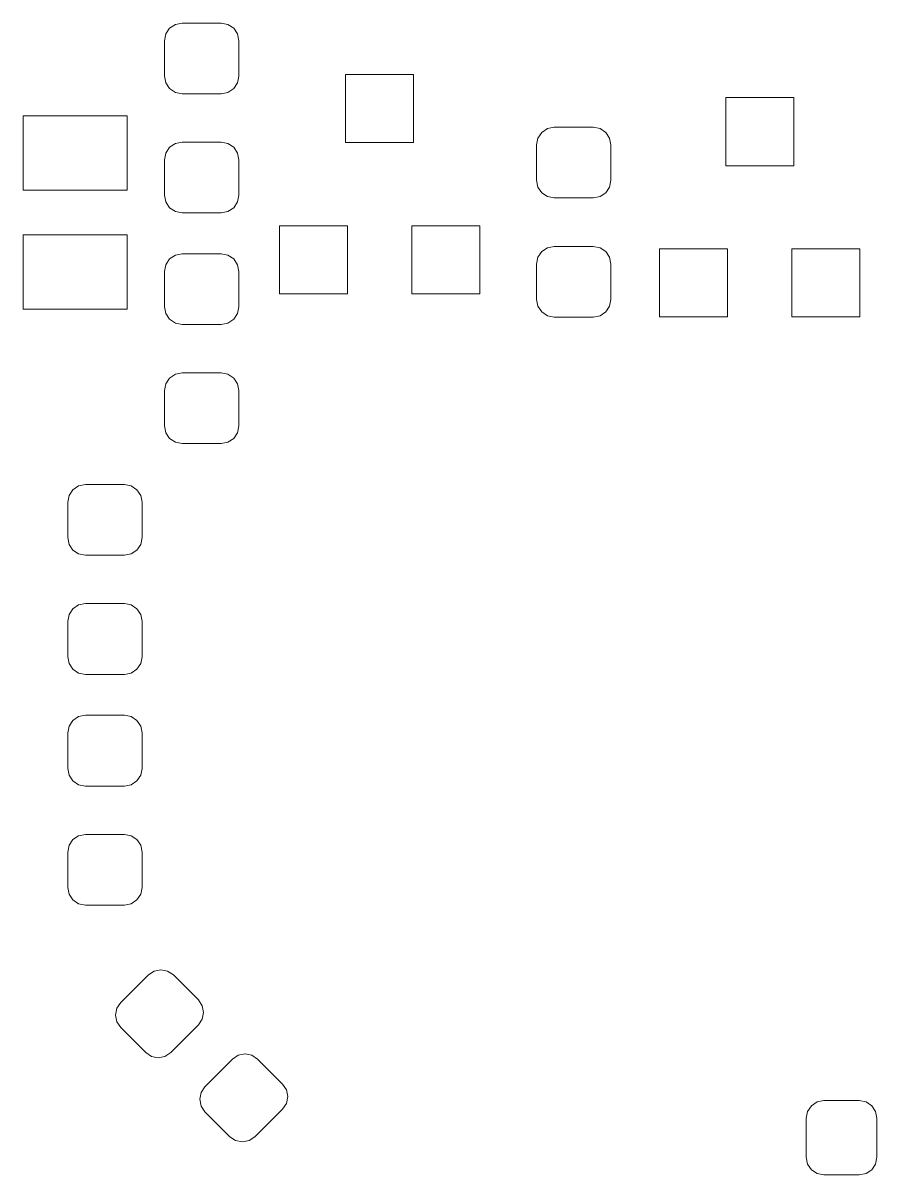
# Model space of a CAD drawing. Header units: millimetres. Extents: x -50 to 46, y -112 to 132.
# Drawn here: x -40.88 to -29.4, y -101.39 to -85.91 of the extents above; entities that cross this region are included whole.
import ezdxf

# ---------------------------------------------------------------- set-up
doc = ezdxf.new("R2010")
doc.units = ezdxf.units.MM
doc.header["$MEASUREMENT"] = 0
doc.layers.add('Layer 1', color=7, linetype='Continuous')

msp = doc.modelspace()

# ---------------------------------------------------------------- linework, layer by layer
at = {"layer": 'Layer 1', "lineweight": 9}
for points, knots in [([(-38.2149, -85.9113), (-38.2149, -85.9113), (-38.124, -85.9294), (-38.124, -85.9294), (-38.124, -85.9294), (-38.124, -85.9294), (-38.047, -85.9809), (-38.047, -85.9809), (-38.047, -85.9809), (-38.047, -85.9809), (-37.9955, -86.0579), (-37.9955, -86.0579), (-37.9955, -86.0579), (-37.9955, -86.0579), (-37.9774, -86.1488), (-37.9774, -86.1488), (-37.9774, -86.1488), (-37.9774, -86.1488), (-37.9774, -86.6238), (-37.9774, -86.6238), (-37.9774, -86.6238), (-37.9774, -86.6238), (-37.9955, -86.7147), (-37.9955, -86.7147), (-37.9955, -86.7147), (-37.9955, -86.7147), (-38.047, -86.7917), (-38.047, -86.7917), (-38.047, -86.7917), (-38.047, -86.7917), (-38.124, -86.8432), (-38.124, -86.8432), (-38.124, -86.8432), (-38.124, -86.8432), (-38.2149, -86.8613), (-38.2149, -86.8613), (-38.2149, -86.8613), (-38.2149, -86.8613), (-38.7399, -86.8613), (-38.7399, -86.8613), (-38.7399, -86.8613), (-38.7399, -86.8613), (-38.8308, -86.8432), (-38.8308, -86.8432), (-38.8308, -86.8432), (-38.8308, -86.8432), (-38.9078, -86.7917), (-38.9078, -86.7917), (-38.9078, -86.7917), (-38.9078, -86.7917), (-38.9593, -86.7147), (-38.9593, -86.7147), (-38.9593, -86.7147), (-38.9593, -86.7147), (-38.9774, -86.6238), (-38.9774, -86.6238), (-38.9774, -86.6238), (-38.9774, -86.6238), (-38.9774, -86.1488), (-38.9774, -86.1488), (-38.9774, -86.1488), (-38.9774, -86.1488), (-38.9593, -86.0579), (-38.9593, -86.0579), (-38.9593, -86.0579), (-38.9593, -86.0579), (-38.9078, -85.9809), (-38.9078, -85.9809), (-38.9078, -85.9809), (-38.9078, -85.9809), (-38.8308, -85.9294), (-38.8308, -85.9294), (-38.8308, -85.9294), (-38.8308, -85.9294), (-38.7399, -85.9113), (-38.7399, -85.9113), (-38.7399, -85.9113), (-38.7399, -85.9113), (-38.2149, -85.9113), (-38.2149, -85.9113)], [0, 0, 0, 0, 0.047619, 0.047619, 0.047619, 0.047619, 0.0952381, 0.0952381, 0.0952381, 0.0952381, 0.1428571, 0.1428571, 0.1428571, 0.1428571, 0.1904762, 0.1904762, 0.1904762, 0.1904762, 0.2380952, 0.2380952, 0.2380952, 0.2380952, 0.2857143, 0.2857143, 0.2857143, 0.2857143, 0.3333333, 0.3333333, 0.3333333, 0.3333333, 0.3809524, 0.3809524, 0.3809524, 0.3809524, 0.4285714, 0.4285714, 0.4285714, 0.4285714, 0.4761905, 0.4761905, 0.4761905, 0.4761905, 0.5238095, 0.5238095, 0.5238095, 0.5238095, 0.5714286, 0.5714286, 0.5714286, 0.5714286, 0.6190476, 0.6190476, 0.6190476, 0.6190476, 0.6666667, 0.6666667, 0.6666667, 0.6666667, 0.7142857, 0.7142857, 0.7142857, 0.7142857, 0.7619048, 0.7619048, 0.7619048, 0.7619048, 0.8095238, 0.8095238, 0.8095238, 0.8095238, 0.8571429, 0.8571429, 0.8571429, 0.8571429, 0.9047619, 0.9047619, 0.9047619, 0.9047619, 1, 1, 1, 1]), ([(-35.6288, -86.6027), (-35.6288, -86.6027), (-35.6288, -87.5171), (-35.6288, -87.5171), (-35.6288, -87.5171), (-35.6288, -87.5171), (-36.5432, -87.5171), (-36.5432, -87.5171), (-36.5432, -87.5171), (-36.5432, -87.5171), (-36.5432, -86.6027), (-36.5432, -86.6027), (-36.5432, -86.6027), (-36.5432, -86.6027), (-35.6288, -86.6027), (-35.6288, -86.6027)], [0, 0, 0, 0, 0.2, 0.2, 0.2, 0.2, 0.4, 0.4, 0.4, 0.4, 0.6, 0.6, 0.6, 0.6, 1, 1, 1, 1]), ([(-30.5202, -86.9131), (-30.5202, -86.9131), (-30.5202, -87.8275), (-30.5202, -87.8275), (-30.5202, -87.8275), (-30.5202, -87.8275), (-31.4346, -87.8275), (-31.4346, -87.8275), (-31.4346, -87.8275), (-31.4346, -87.8275), (-31.4346, -86.9131), (-31.4346, -86.9131), (-31.4346, -86.9131), (-31.4346, -86.9131), (-30.5202, -86.9131), (-30.5202, -86.9131)], [0, 0, 0, 0, 0.2, 0.2, 0.2, 0.2, 0.4, 0.4, 0.4, 0.4, 0.6, 0.6, 0.6, 0.6, 1, 1, 1, 1]), ([(-39.4775, -87.1565), (-39.4775, -87.1565), (-39.4775, -88.1565), (-39.4775, -88.1565), (-39.4775, -88.1565), (-39.4775, -88.1565), (-40.8775, -88.1565), (-40.8775, -88.1565), (-40.8775, -88.1565), (-40.8775, -88.1565), (-40.8775, -87.1565), (-40.8775, -87.1565), (-40.8775, -87.1565), (-40.8775, -87.1565), (-39.4775, -87.1565), (-39.4775, -87.1565)], [0, 0, 0, 0, 0.2, 0.2, 0.2, 0.2, 0.4, 0.4, 0.4, 0.4, 0.6, 0.6, 0.6, 0.6, 1, 1, 1, 1]), ([(-33.7399, -88.2613), (-33.7399, -88.2613), (-33.8308, -88.2432), (-33.8308, -88.2432), (-33.8308, -88.2432), (-33.8308, -88.2432), (-33.9078, -88.1917), (-33.9078, -88.1917), (-33.9078, -88.1917), (-33.9078, -88.1917), (-33.9593, -88.1147), (-33.9593, -88.1147), (-33.9593, -88.1147), (-33.9593, -88.1147), (-33.9774, -88.0238), (-33.9774, -88.0238), (-33.9774, -88.0238), (-33.9774, -88.0238), (-33.9774, -87.5488), (-33.9774, -87.5488), (-33.9774, -87.5488), (-33.9774, -87.5488), (-33.9593, -87.4579), (-33.9593, -87.4579), (-33.9593, -87.4579), (-33.9593, -87.4579), (-33.9078, -87.3809), (-33.9078, -87.3809), (-33.9078, -87.3809), (-33.9078, -87.3809), (-33.8308, -87.3294), (-33.8308, -87.3294), (-33.8308, -87.3294), (-33.8308, -87.3294), (-33.7399, -87.3113), (-33.7399, -87.3113), (-33.7399, -87.3113), (-33.7399, -87.3113), (-33.2149, -87.3113), (-33.2149, -87.3113), (-33.2149, -87.3113), (-33.2149, -87.3113), (-33.124, -87.3294), (-33.124, -87.3294), (-33.124, -87.3294), (-33.124, -87.3294), (-33.047, -87.3809), (-33.047, -87.3809), (-33.047, -87.3809), (-33.047, -87.3809), (-32.9955, -87.4579), (-32.9955, -87.4579), (-32.9955, -87.4579), (-32.9955, -87.4579), (-32.9774, -87.5488), (-32.9774, -87.5488), (-32.9774, -87.5488), (-32.9774, -87.5488), (-32.9774, -88.0238), (-32.9774, -88.0238), (-32.9774, -88.0238), (-32.9774, -88.0238), (-32.9955, -88.1147), (-32.9955, -88.1147), (-32.9955, -88.1147), (-32.9955, -88.1147), (-33.047, -88.1917), (-33.047, -88.1917), (-33.047, -88.1917), (-33.047, -88.1917), (-33.124, -88.2432), (-33.124, -88.2432), (-33.124, -88.2432), (-33.124, -88.2432), (-33.2149, -88.2613), (-33.2149, -88.2613), (-33.2149, -88.2613), (-33.2149, -88.2613), (-33.7399, -88.2613), (-33.7399, -88.2613)], [0, 0, 0, 0, 0.047619, 0.047619, 0.047619, 0.047619, 0.0952381, 0.0952381, 0.0952381, 0.0952381, 0.1428571, 0.1428571, 0.1428571, 0.1428571, 0.1904762, 0.1904762, 0.1904762, 0.1904762, 0.2380952, 0.2380952, 0.2380952, 0.2380952, 0.2857143, 0.2857143, 0.2857143, 0.2857143, 0.3333333, 0.3333333, 0.3333333, 0.3333333, 0.3809524, 0.3809524, 0.3809524, 0.3809524, 0.4285714, 0.4285714, 0.4285714, 0.4285714, 0.4761905, 0.4761905, 0.4761905, 0.4761905, 0.5238095, 0.5238095, 0.5238095, 0.5238095, 0.5714286, 0.5714286, 0.5714286, 0.5714286, 0.6190476, 0.6190476, 0.6190476, 0.6190476, 0.6666667, 0.6666667, 0.6666667, 0.6666667, 0.7142857, 0.7142857, 0.7142857, 0.7142857, 0.7619048, 0.7619048, 0.7619048, 0.7619048, 0.8095238, 0.8095238, 0.8095238, 0.8095238, 0.8571429, 0.8571429, 0.8571429, 0.8571429, 0.9047619, 0.9047619, 0.9047619, 0.9047619, 1, 1, 1, 1]), ([(-38.2149, -87.5113), (-38.2149, -87.5113), (-38.124, -87.5294), (-38.124, -87.5294), (-38.124, -87.5294), (-38.124, -87.5294), (-38.047, -87.5809), (-38.047, -87.5809), (-38.047, -87.5809), (-38.047, -87.5809), (-37.9955, -87.6579), (-37.9955, -87.6579), (-37.9955, -87.6579), (-37.9955, -87.6579), (-37.9774, -87.7488), (-37.9774, -87.7488), (-37.9774, -87.7488), (-37.9774, -87.7488), (-37.9774, -88.2238), (-37.9774, -88.2238), (-37.9774, -88.2238), (-37.9774, -88.2238), (-37.9955, -88.3147), (-37.9955, -88.3147), (-37.9955, -88.3147), (-37.9955, -88.3147), (-38.047, -88.3917), (-38.047, -88.3917), (-38.047, -88.3917), (-38.047, -88.3917), (-38.124, -88.4432), (-38.124, -88.4432), (-38.124, -88.4432), (-38.124, -88.4432), (-38.2149, -88.4613), (-38.2149, -88.4613), (-38.2149, -88.4613), (-38.2149, -88.4613), (-38.7399, -88.4613), (-38.7399, -88.4613), (-38.7399, -88.4613), (-38.7399, -88.4613), (-38.8308, -88.4432), (-38.8308, -88.4432), (-38.8308, -88.4432), (-38.8308, -88.4432), (-38.9078, -88.3917), (-38.9078, -88.3917), (-38.9078, -88.3917), (-38.9078, -88.3917), (-38.9593, -88.3147), (-38.9593, -88.3147), (-38.9593, -88.3147), (-38.9593, -88.3147), (-38.9774, -88.2238), (-38.9774, -88.2238), (-38.9774, -88.2238), (-38.9774, -88.2238), (-38.9774, -87.7488), (-38.9774, -87.7488), (-38.9774, -87.7488), (-38.9774, -87.7488), (-38.9593, -87.6579), (-38.9593, -87.6579), (-38.9593, -87.6579), (-38.9593, -87.6579), (-38.9078, -87.5809), (-38.9078, -87.5809), (-38.9078, -87.5809), (-38.9078, -87.5809), (-38.8308, -87.5294), (-38.8308, -87.5294), (-38.8308, -87.5294), (-38.8308, -87.5294), (-38.7399, -87.5113), (-38.7399, -87.5113), (-38.7399, -87.5113), (-38.7399, -87.5113), (-38.2149, -87.5113), (-38.2149, -87.5113)], [0, 0, 0, 0, 0.047619, 0.047619, 0.047619, 0.047619, 0.0952381, 0.0952381, 0.0952381, 0.0952381, 0.1428571, 0.1428571, 0.1428571, 0.1428571, 0.1904762, 0.1904762, 0.1904762, 0.1904762, 0.2380952, 0.2380952, 0.2380952, 0.2380952, 0.2857143, 0.2857143, 0.2857143, 0.2857143, 0.3333333, 0.3333333, 0.3333333, 0.3333333, 0.3809524, 0.3809524, 0.3809524, 0.3809524, 0.4285714, 0.4285714, 0.4285714, 0.4285714, 0.4761905, 0.4761905, 0.4761905, 0.4761905, 0.5238095, 0.5238095, 0.5238095, 0.5238095, 0.5714286, 0.5714286, 0.5714286, 0.5714286, 0.6190476, 0.6190476, 0.6190476, 0.6190476, 0.6666667, 0.6666667, 0.6666667, 0.6666667, 0.7142857, 0.7142857, 0.7142857, 0.7142857, 0.7619048, 0.7619048, 0.7619048, 0.7619048, 0.8095238, 0.8095238, 0.8095238, 0.8095238, 0.8571429, 0.8571429, 0.8571429, 0.8571429, 0.9047619, 0.9047619, 0.9047619, 0.9047619, 1, 1, 1, 1]), ([(-36.5178, -88.6347), (-36.5178, -88.6347), (-36.5178, -89.5491), (-36.5178, -89.5491), (-36.5178, -89.5491), (-36.5178, -89.5491), (-37.4322, -89.5491), (-37.4322, -89.5491), (-37.4322, -89.5491), (-37.4322, -89.5491), (-37.4322, -88.6347), (-37.4322, -88.6347), (-37.4322, -88.6347), (-37.4322, -88.6347), (-36.5178, -88.6347), (-36.5178, -88.6347)], [0, 0, 0, 0, 0.2, 0.2, 0.2, 0.2, 0.4, 0.4, 0.4, 0.4, 0.6, 0.6, 0.6, 0.6, 1, 1, 1, 1]), ([(-34.7398, -88.6347), (-34.7398, -88.6347), (-34.7398, -89.5491), (-34.7398, -89.5491), (-34.7398, -89.5491), (-34.7398, -89.5491), (-35.6542, -89.5491), (-35.6542, -89.5491), (-35.6542, -89.5491), (-35.6542, -89.5491), (-35.6542, -88.6347), (-35.6542, -88.6347), (-35.6542, -88.6347), (-35.6542, -88.6347), (-34.7398, -88.6347), (-34.7398, -88.6347)], [0, 0, 0, 0, 0.2, 0.2, 0.2, 0.2, 0.4, 0.4, 0.4, 0.4, 0.6, 0.6, 0.6, 0.6, 1, 1, 1, 1]), ([(-39.4775, -88.7565), (-39.4775, -88.7565), (-39.4775, -89.7565), (-39.4775, -89.7565), (-39.4775, -89.7565), (-39.4775, -89.7565), (-40.8775, -89.7565), (-40.8775, -89.7565), (-40.8775, -89.7565), (-40.8775, -89.7565), (-40.8775, -88.7565), (-40.8775, -88.7565), (-40.8775, -88.7565), (-40.8775, -88.7565), (-39.4775, -88.7565), (-39.4775, -88.7565)], [0, 0, 0, 0, 0.2, 0.2, 0.2, 0.2, 0.4, 0.4, 0.4, 0.4, 0.6, 0.6, 0.6, 0.6, 1, 1, 1, 1]), ([(-33.7399, -89.8613), (-33.7399, -89.8613), (-33.8308, -89.8432), (-33.8308, -89.8432), (-33.8308, -89.8432), (-33.8308, -89.8432), (-33.9078, -89.7917), (-33.9078, -89.7917), (-33.9078, -89.7917), (-33.9078, -89.7917), (-33.9593, -89.7147), (-33.9593, -89.7147), (-33.9593, -89.7147), (-33.9593, -89.7147), (-33.9774, -89.6238), (-33.9774, -89.6238), (-33.9774, -89.6238), (-33.9774, -89.6238), (-33.9774, -89.1488), (-33.9774, -89.1488), (-33.9774, -89.1488), (-33.9774, -89.1488), (-33.9593, -89.0579), (-33.9593, -89.0579), (-33.9593, -89.0579), (-33.9593, -89.0579), (-33.9078, -88.9809), (-33.9078, -88.9809), (-33.9078, -88.9809), (-33.9078, -88.9809), (-33.8308, -88.9294), (-33.8308, -88.9294), (-33.8308, -88.9294), (-33.8308, -88.9294), (-33.7399, -88.9113), (-33.7399, -88.9113), (-33.7399, -88.9113), (-33.7399, -88.9113), (-33.2149, -88.9113), (-33.2149, -88.9113), (-33.2149, -88.9113), (-33.2149, -88.9113), (-33.124, -88.9294), (-33.124, -88.9294), (-33.124, -88.9294), (-33.124, -88.9294), (-33.047, -88.9809), (-33.047, -88.9809), (-33.047, -88.9809), (-33.047, -88.9809), (-32.9955, -89.0579), (-32.9955, -89.0579), (-32.9955, -89.0579), (-32.9955, -89.0579), (-32.9774, -89.1488), (-32.9774, -89.1488), (-32.9774, -89.1488), (-32.9774, -89.1488), (-32.9774, -89.6238), (-32.9774, -89.6238), (-32.9774, -89.6238), (-32.9774, -89.6238), (-32.9955, -89.7147), (-32.9955, -89.7147), (-32.9955, -89.7147), (-32.9955, -89.7147), (-33.047, -89.7917), (-33.047, -89.7917), (-33.047, -89.7917), (-33.047, -89.7917), (-33.124, -89.8432), (-33.124, -89.8432), (-33.124, -89.8432), (-33.124, -89.8432), (-33.2149, -89.8613), (-33.2149, -89.8613), (-33.2149, -89.8613), (-33.2149, -89.8613), (-33.7399, -89.8613), (-33.7399, -89.8613)], [0, 0, 0, 0, 0.047619, 0.047619, 0.047619, 0.047619, 0.0952381, 0.0952381, 0.0952381, 0.0952381, 0.1428571, 0.1428571, 0.1428571, 0.1428571, 0.1904762, 0.1904762, 0.1904762, 0.1904762, 0.2380952, 0.2380952, 0.2380952, 0.2380952, 0.2857143, 0.2857143, 0.2857143, 0.2857143, 0.3333333, 0.3333333, 0.3333333, 0.3333333, 0.3809524, 0.3809524, 0.3809524, 0.3809524, 0.4285714, 0.4285714, 0.4285714, 0.4285714, 0.4761905, 0.4761905, 0.4761905, 0.4761905, 0.5238095, 0.5238095, 0.5238095, 0.5238095, 0.5714286, 0.5714286, 0.5714286, 0.5714286, 0.6190476, 0.6190476, 0.6190476, 0.6190476, 0.6666667, 0.6666667, 0.6666667, 0.6666667, 0.7142857, 0.7142857, 0.7142857, 0.7142857, 0.7619048, 0.7619048, 0.7619048, 0.7619048, 0.8095238, 0.8095238, 0.8095238, 0.8095238, 0.8571429, 0.8571429, 0.8571429, 0.8571429, 0.9047619, 0.9047619, 0.9047619, 0.9047619, 1, 1, 1, 1]), ([(-31.4092, -88.9451), (-31.4092, -88.9451), (-31.4092, -89.8595), (-31.4092, -89.8595), (-31.4092, -89.8595), (-31.4092, -89.8595), (-32.3236, -89.8595), (-32.3236, -89.8595), (-32.3236, -89.8595), (-32.3236, -89.8595), (-32.3236, -88.9451), (-32.3236, -88.9451), (-32.3236, -88.9451), (-32.3236, -88.9451), (-31.4092, -88.9451), (-31.4092, -88.9451)], [0, 0, 0, 0, 0.2, 0.2, 0.2, 0.2, 0.4, 0.4, 0.4, 0.4, 0.6, 0.6, 0.6, 0.6, 1, 1, 1, 1]), ([(-29.6312, -88.9451), (-29.6312, -88.9451), (-29.6312, -89.8595), (-29.6312, -89.8595), (-29.6312, -89.8595), (-29.6312, -89.8595), (-30.5456, -89.8595), (-30.5456, -89.8595), (-30.5456, -89.8595), (-30.5456, -89.8595), (-30.5456, -88.9451), (-30.5456, -88.9451), (-30.5456, -88.9451), (-30.5456, -88.9451), (-29.6312, -88.9451), (-29.6312, -88.9451)], [0, 0, 0, 0, 0.2, 0.2, 0.2, 0.2, 0.4, 0.4, 0.4, 0.4, 0.6, 0.6, 0.6, 0.6, 1, 1, 1, 1]), ([(-38.7399, -89.9613), (-38.7399, -89.9613), (-38.8308, -89.9432), (-38.8308, -89.9432), (-38.8308, -89.9432), (-38.8308, -89.9432), (-38.9078, -89.8917), (-38.9078, -89.8917), (-38.9078, -89.8917), (-38.9078, -89.8917), (-38.9593, -89.8147), (-38.9593, -89.8147), (-38.9593, -89.8147), (-38.9593, -89.8147), (-38.9774, -89.7238), (-38.9774, -89.7238), (-38.9774, -89.7238), (-38.9774, -89.7238), (-38.9774, -89.2488), (-38.9774, -89.2488), (-38.9774, -89.2488), (-38.9774, -89.2488), (-38.9593, -89.1579), (-38.9593, -89.1579), (-38.9593, -89.1579), (-38.9593, -89.1579), (-38.9078, -89.0809), (-38.9078, -89.0809), (-38.9078, -89.0809), (-38.9078, -89.0809), (-38.8308, -89.0294), (-38.8308, -89.0294), (-38.8308, -89.0294), (-38.8308, -89.0294), (-38.7399, -89.0113), (-38.7399, -89.0113), (-38.7399, -89.0113), (-38.7399, -89.0113), (-38.2149, -89.0113), (-38.2149, -89.0113), (-38.2149, -89.0113), (-38.2149, -89.0113), (-38.124, -89.0294), (-38.124, -89.0294), (-38.124, -89.0294), (-38.124, -89.0294), (-38.047, -89.0809), (-38.047, -89.0809), (-38.047, -89.0809), (-38.047, -89.0809), (-37.9955, -89.1579), (-37.9955, -89.1579), (-37.9955, -89.1579), (-37.9955, -89.1579), (-37.9774, -89.2488), (-37.9774, -89.2488), (-37.9774, -89.2488), (-37.9774, -89.2488), (-37.9774, -89.7238), (-37.9774, -89.7238), (-37.9774, -89.7238), (-37.9774, -89.7238), (-37.9955, -89.8147), (-37.9955, -89.8147), (-37.9955, -89.8147), (-37.9955, -89.8147), (-38.047, -89.8917), (-38.047, -89.8917), (-38.047, -89.8917), (-38.047, -89.8917), (-38.124, -89.9432), (-38.124, -89.9432), (-38.124, -89.9432), (-38.124, -89.9432), (-38.2149, -89.9613), (-38.2149, -89.9613), (-38.2149, -89.9613), (-38.2149, -89.9613), (-38.7399, -89.9613), (-38.7399, -89.9613)], [0, 0, 0, 0, 0.047619, 0.047619, 0.047619, 0.047619, 0.0952381, 0.0952381, 0.0952381, 0.0952381, 0.1428571, 0.1428571, 0.1428571, 0.1428571, 0.1904762, 0.1904762, 0.1904762, 0.1904762, 0.2380952, 0.2380952, 0.2380952, 0.2380952, 0.2857143, 0.2857143, 0.2857143, 0.2857143, 0.3333333, 0.3333333, 0.3333333, 0.3333333, 0.3809524, 0.3809524, 0.3809524, 0.3809524, 0.4285714, 0.4285714, 0.4285714, 0.4285714, 0.4761905, 0.4761905, 0.4761905, 0.4761905, 0.5238095, 0.5238095, 0.5238095, 0.5238095, 0.5714286, 0.5714286, 0.5714286, 0.5714286, 0.6190476, 0.6190476, 0.6190476, 0.6190476, 0.6666667, 0.6666667, 0.6666667, 0.6666667, 0.7142857, 0.7142857, 0.7142857, 0.7142857, 0.7619048, 0.7619048, 0.7619048, 0.7619048, 0.8095238, 0.8095238, 0.8095238, 0.8095238, 0.8571429, 0.8571429, 0.8571429, 0.8571429, 0.9047619, 0.9047619, 0.9047619, 0.9047619, 1, 1, 1, 1]), ([(-38.7399, -91.5613), (-38.7399, -91.5613), (-38.8308, -91.5432), (-38.8308, -91.5432), (-38.8308, -91.5432), (-38.8308, -91.5432), (-38.9078, -91.4917), (-38.9078, -91.4917), (-38.9078, -91.4917), (-38.9078, -91.4917), (-38.9593, -91.4147), (-38.9593, -91.4147), (-38.9593, -91.4147), (-38.9593, -91.4147), (-38.9774, -91.3238), (-38.9774, -91.3238), (-38.9774, -91.3238), (-38.9774, -91.3238), (-38.9774, -90.8488), (-38.9774, -90.8488), (-38.9774, -90.8488), (-38.9774, -90.8488), (-38.9593, -90.7579), (-38.9593, -90.7579), (-38.9593, -90.7579), (-38.9593, -90.7579), (-38.9078, -90.6809), (-38.9078, -90.6809), (-38.9078, -90.6809), (-38.9078, -90.6809), (-38.8308, -90.6294), (-38.8308, -90.6294), (-38.8308, -90.6294), (-38.8308, -90.6294), (-38.7399, -90.6113), (-38.7399, -90.6113), (-38.7399, -90.6113), (-38.7399, -90.6113), (-38.2149, -90.6113), (-38.2149, -90.6113), (-38.2149, -90.6113), (-38.2149, -90.6113), (-38.124, -90.6294), (-38.124, -90.6294), (-38.124, -90.6294), (-38.124, -90.6294), (-38.047, -90.6809), (-38.047, -90.6809), (-38.047, -90.6809), (-38.047, -90.6809), (-37.9955, -90.7579), (-37.9955, -90.7579), (-37.9955, -90.7579), (-37.9955, -90.7579), (-37.9774, -90.8488), (-37.9774, -90.8488), (-37.9774, -90.8488), (-37.9774, -90.8488), (-37.9774, -91.3238), (-37.9774, -91.3238), (-37.9774, -91.3238), (-37.9774, -91.3238), (-37.9955, -91.4147), (-37.9955, -91.4147), (-37.9955, -91.4147), (-37.9955, -91.4147), (-38.047, -91.4917), (-38.047, -91.4917), (-38.047, -91.4917), (-38.047, -91.4917), (-38.124, -91.5432), (-38.124, -91.5432), (-38.124, -91.5432), (-38.124, -91.5432), (-38.2149, -91.5613), (-38.2149, -91.5613), (-38.2149, -91.5613), (-38.2149, -91.5613), (-38.7399, -91.5613), (-38.7399, -91.5613)], [0, 0, 0, 0, 0.047619, 0.047619, 0.047619, 0.047619, 0.0952381, 0.0952381, 0.0952381, 0.0952381, 0.1428571, 0.1428571, 0.1428571, 0.1428571, 0.1904762, 0.1904762, 0.1904762, 0.1904762, 0.2380952, 0.2380952, 0.2380952, 0.2380952, 0.2857143, 0.2857143, 0.2857143, 0.2857143, 0.3333333, 0.3333333, 0.3333333, 0.3333333, 0.3809524, 0.3809524, 0.3809524, 0.3809524, 0.4285714, 0.4285714, 0.4285714, 0.4285714, 0.4761905, 0.4761905, 0.4761905, 0.4761905, 0.5238095, 0.5238095, 0.5238095, 0.5238095, 0.5714286, 0.5714286, 0.5714286, 0.5714286, 0.6190476, 0.6190476, 0.6190476, 0.6190476, 0.6666667, 0.6666667, 0.6666667, 0.6666667, 0.7142857, 0.7142857, 0.7142857, 0.7142857, 0.7619048, 0.7619048, 0.7619048, 0.7619048, 0.8095238, 0.8095238, 0.8095238, 0.8095238, 0.8571429, 0.8571429, 0.8571429, 0.8571429, 0.9047619, 0.9047619, 0.9047619, 0.9047619, 1, 1, 1, 1]), ([(-39.5149, -92.1113), (-39.5149, -92.1113), (-39.424, -92.1294), (-39.424, -92.1294), (-39.424, -92.1294), (-39.424, -92.1294), (-39.347, -92.1809), (-39.347, -92.1809), (-39.347, -92.1809), (-39.347, -92.1809), (-39.2955, -92.2579), (-39.2955, -92.2579), (-39.2955, -92.2579), (-39.2955, -92.2579), (-39.2774, -92.3488), (-39.2774, -92.3488), (-39.2774, -92.3488), (-39.2774, -92.3488), (-39.2774, -92.8238), (-39.2774, -92.8238), (-39.2774, -92.8238), (-39.2774, -92.8238), (-39.2955, -92.9147), (-39.2955, -92.9147), (-39.2955, -92.9147), (-39.2955, -92.9147), (-39.347, -92.9917), (-39.347, -92.9917), (-39.347, -92.9917), (-39.347, -92.9917), (-39.424, -93.0432), (-39.424, -93.0432), (-39.424, -93.0432), (-39.424, -93.0432), (-39.5149, -93.0613), (-39.5149, -93.0613), (-39.5149, -93.0613), (-39.5149, -93.0613), (-40.0399, -93.0613), (-40.0399, -93.0613), (-40.0399, -93.0613), (-40.0399, -93.0613), (-40.1308, -93.0432), (-40.1308, -93.0432), (-40.1308, -93.0432), (-40.1308, -93.0432), (-40.2078, -92.9917), (-40.2078, -92.9917), (-40.2078, -92.9917), (-40.2078, -92.9917), (-40.2593, -92.9147), (-40.2593, -92.9147), (-40.2593, -92.9147), (-40.2593, -92.9147), (-40.2774, -92.8238), (-40.2774, -92.8238), (-40.2774, -92.8238), (-40.2774, -92.8238), (-40.2774, -92.3488), (-40.2774, -92.3488), (-40.2774, -92.3488), (-40.2774, -92.3488), (-40.2593, -92.2579), (-40.2593, -92.2579), (-40.2593, -92.2579), (-40.2593, -92.2579), (-40.2078, -92.1809), (-40.2078, -92.1809), (-40.2078, -92.1809), (-40.2078, -92.1809), (-40.1308, -92.1294), (-40.1308, -92.1294), (-40.1308, -92.1294), (-40.1308, -92.1294), (-40.0399, -92.1113), (-40.0399, -92.1113), (-40.0399, -92.1113), (-40.0399, -92.1113), (-39.5149, -92.1113), (-39.5149, -92.1113)], [0, 0, 0, 0, 0.047619, 0.047619, 0.047619, 0.047619, 0.0952381, 0.0952381, 0.0952381, 0.0952381, 0.1428571, 0.1428571, 0.1428571, 0.1428571, 0.1904762, 0.1904762, 0.1904762, 0.1904762, 0.2380952, 0.2380952, 0.2380952, 0.2380952, 0.2857143, 0.2857143, 0.2857143, 0.2857143, 0.3333333, 0.3333333, 0.3333333, 0.3333333, 0.3809524, 0.3809524, 0.3809524, 0.3809524, 0.4285714, 0.4285714, 0.4285714, 0.4285714, 0.4761905, 0.4761905, 0.4761905, 0.4761905, 0.5238095, 0.5238095, 0.5238095, 0.5238095, 0.5714286, 0.5714286, 0.5714286, 0.5714286, 0.6190476, 0.6190476, 0.6190476, 0.6190476, 0.6666667, 0.6666667, 0.6666667, 0.6666667, 0.7142857, 0.7142857, 0.7142857, 0.7142857, 0.7619048, 0.7619048, 0.7619048, 0.7619048, 0.8095238, 0.8095238, 0.8095238, 0.8095238, 0.8571429, 0.8571429, 0.8571429, 0.8571429, 0.9047619, 0.9047619, 0.9047619, 0.9047619, 1, 1, 1, 1]), ([(-39.5149, -93.7113), (-39.5149, -93.7113), (-39.424, -93.7294), (-39.424, -93.7294), (-39.424, -93.7294), (-39.424, -93.7294), (-39.347, -93.7809), (-39.347, -93.7809), (-39.347, -93.7809), (-39.347, -93.7809), (-39.2955, -93.8579), (-39.2955, -93.8579), (-39.2955, -93.8579), (-39.2955, -93.8579), (-39.2774, -93.9488), (-39.2774, -93.9488), (-39.2774, -93.9488), (-39.2774, -93.9488), (-39.2774, -94.4238), (-39.2774, -94.4238), (-39.2774, -94.4238), (-39.2774, -94.4238), (-39.2955, -94.5147), (-39.2955, -94.5147), (-39.2955, -94.5147), (-39.2955, -94.5147), (-39.347, -94.5917), (-39.347, -94.5917), (-39.347, -94.5917), (-39.347, -94.5917), (-39.424, -94.6432), (-39.424, -94.6432), (-39.424, -94.6432), (-39.424, -94.6432), (-39.5149, -94.6613), (-39.5149, -94.6613), (-39.5149, -94.6613), (-39.5149, -94.6613), (-40.0399, -94.6613), (-40.0399, -94.6613), (-40.0399, -94.6613), (-40.0399, -94.6613), (-40.1308, -94.6432), (-40.1308, -94.6432), (-40.1308, -94.6432), (-40.1308, -94.6432), (-40.2078, -94.5917), (-40.2078, -94.5917), (-40.2078, -94.5917), (-40.2078, -94.5917), (-40.2593, -94.5147), (-40.2593, -94.5147), (-40.2593, -94.5147), (-40.2593, -94.5147), (-40.2774, -94.4238), (-40.2774, -94.4238), (-40.2774, -94.4238), (-40.2774, -94.4238), (-40.2774, -93.9488), (-40.2774, -93.9488), (-40.2774, -93.9488), (-40.2774, -93.9488), (-40.2593, -93.8579), (-40.2593, -93.8579), (-40.2593, -93.8579), (-40.2593, -93.8579), (-40.2078, -93.7809), (-40.2078, -93.7809), (-40.2078, -93.7809), (-40.2078, -93.7809), (-40.1308, -93.7294), (-40.1308, -93.7294), (-40.1308, -93.7294), (-40.1308, -93.7294), (-40.0399, -93.7113), (-40.0399, -93.7113), (-40.0399, -93.7113), (-40.0399, -93.7113), (-39.5149, -93.7113), (-39.5149, -93.7113)], [0, 0, 0, 0, 0.047619, 0.047619, 0.047619, 0.047619, 0.0952381, 0.0952381, 0.0952381, 0.0952381, 0.1428571, 0.1428571, 0.1428571, 0.1428571, 0.1904762, 0.1904762, 0.1904762, 0.1904762, 0.2380952, 0.2380952, 0.2380952, 0.2380952, 0.2857143, 0.2857143, 0.2857143, 0.2857143, 0.3333333, 0.3333333, 0.3333333, 0.3333333, 0.3809524, 0.3809524, 0.3809524, 0.3809524, 0.4285714, 0.4285714, 0.4285714, 0.4285714, 0.4761905, 0.4761905, 0.4761905, 0.4761905, 0.5238095, 0.5238095, 0.5238095, 0.5238095, 0.5714286, 0.5714286, 0.5714286, 0.5714286, 0.6190476, 0.6190476, 0.6190476, 0.6190476, 0.6666667, 0.6666667, 0.6666667, 0.6666667, 0.7142857, 0.7142857, 0.7142857, 0.7142857, 0.7619048, 0.7619048, 0.7619048, 0.7619048, 0.8095238, 0.8095238, 0.8095238, 0.8095238, 0.8571429, 0.8571429, 0.8571429, 0.8571429, 0.9047619, 0.9047619, 0.9047619, 0.9047619, 1, 1, 1, 1]), ([(-40.0399, -96.1613), (-40.0399, -96.1613), (-40.1308, -96.1432), (-40.1308, -96.1432), (-40.1308, -96.1432), (-40.1308, -96.1432), (-40.2078, -96.0917), (-40.2078, -96.0917), (-40.2078, -96.0917), (-40.2078, -96.0917), (-40.2593, -96.0147), (-40.2593, -96.0147), (-40.2593, -96.0147), (-40.2593, -96.0147), (-40.2774, -95.9238), (-40.2774, -95.9238), (-40.2774, -95.9238), (-40.2774, -95.9238), (-40.2774, -95.4488), (-40.2774, -95.4488), (-40.2774, -95.4488), (-40.2774, -95.4488), (-40.2593, -95.3579), (-40.2593, -95.3579), (-40.2593, -95.3579), (-40.2593, -95.3579), (-40.2078, -95.2809), (-40.2078, -95.2809), (-40.2078, -95.2809), (-40.2078, -95.2809), (-40.1308, -95.2294), (-40.1308, -95.2294), (-40.1308, -95.2294), (-40.1308, -95.2294), (-40.0399, -95.2113), (-40.0399, -95.2113), (-40.0399, -95.2113), (-40.0399, -95.2113), (-39.5149, -95.2113), (-39.5149, -95.2113), (-39.5149, -95.2113), (-39.5149, -95.2113), (-39.424, -95.2294), (-39.424, -95.2294), (-39.424, -95.2294), (-39.424, -95.2294), (-39.347, -95.2809), (-39.347, -95.2809), (-39.347, -95.2809), (-39.347, -95.2809), (-39.2955, -95.3579), (-39.2955, -95.3579), (-39.2955, -95.3579), (-39.2955, -95.3579), (-39.2774, -95.4488), (-39.2774, -95.4488), (-39.2774, -95.4488), (-39.2774, -95.4488), (-39.2774, -95.9238), (-39.2774, -95.9238), (-39.2774, -95.9238), (-39.2774, -95.9238), (-39.2955, -96.0147), (-39.2955, -96.0147), (-39.2955, -96.0147), (-39.2955, -96.0147), (-39.347, -96.0917), (-39.347, -96.0917), (-39.347, -96.0917), (-39.347, -96.0917), (-39.424, -96.1432), (-39.424, -96.1432), (-39.424, -96.1432), (-39.424, -96.1432), (-39.5149, -96.1613), (-39.5149, -96.1613), (-39.5149, -96.1613), (-39.5149, -96.1613), (-40.0399, -96.1613), (-40.0399, -96.1613)], [0, 0, 0, 0, 0.047619, 0.047619, 0.047619, 0.047619, 0.0952381, 0.0952381, 0.0952381, 0.0952381, 0.1428571, 0.1428571, 0.1428571, 0.1428571, 0.1904762, 0.1904762, 0.1904762, 0.1904762, 0.2380952, 0.2380952, 0.2380952, 0.2380952, 0.2857143, 0.2857143, 0.2857143, 0.2857143, 0.3333333, 0.3333333, 0.3333333, 0.3333333, 0.3809524, 0.3809524, 0.3809524, 0.3809524, 0.4285714, 0.4285714, 0.4285714, 0.4285714, 0.4761905, 0.4761905, 0.4761905, 0.4761905, 0.5238095, 0.5238095, 0.5238095, 0.5238095, 0.5714286, 0.5714286, 0.5714286, 0.5714286, 0.6190476, 0.6190476, 0.6190476, 0.6190476, 0.6666667, 0.6666667, 0.6666667, 0.6666667, 0.7142857, 0.7142857, 0.7142857, 0.7142857, 0.7619048, 0.7619048, 0.7619048, 0.7619048, 0.8095238, 0.8095238, 0.8095238, 0.8095238, 0.8571429, 0.8571429, 0.8571429, 0.8571429, 0.9047619, 0.9047619, 0.9047619, 0.9047619, 1, 1, 1, 1]), ([(-40.0399, -97.7613), (-40.0399, -97.7613), (-40.1308, -97.7432), (-40.1308, -97.7432), (-40.1308, -97.7432), (-40.1308, -97.7432), (-40.2078, -97.6917), (-40.2078, -97.6917), (-40.2078, -97.6917), (-40.2078, -97.6917), (-40.2593, -97.6147), (-40.2593, -97.6147), (-40.2593, -97.6147), (-40.2593, -97.6147), (-40.2774, -97.5238), (-40.2774, -97.5238), (-40.2774, -97.5238), (-40.2774, -97.5238), (-40.2774, -97.0488), (-40.2774, -97.0488), (-40.2774, -97.0488), (-40.2774, -97.0488), (-40.2593, -96.9579), (-40.2593, -96.9579), (-40.2593, -96.9579), (-40.2593, -96.9579), (-40.2078, -96.8809), (-40.2078, -96.8809), (-40.2078, -96.8809), (-40.2078, -96.8809), (-40.1308, -96.8294), (-40.1308, -96.8294), (-40.1308, -96.8294), (-40.1308, -96.8294), (-40.0399, -96.8113), (-40.0399, -96.8113), (-40.0399, -96.8113), (-40.0399, -96.8113), (-39.5149, -96.8113), (-39.5149, -96.8113), (-39.5149, -96.8113), (-39.5149, -96.8113), (-39.424, -96.8294), (-39.424, -96.8294), (-39.424, -96.8294), (-39.424, -96.8294), (-39.347, -96.8809), (-39.347, -96.8809), (-39.347, -96.8809), (-39.347, -96.8809), (-39.2955, -96.9579), (-39.2955, -96.9579), (-39.2955, -96.9579), (-39.2955, -96.9579), (-39.2774, -97.0488), (-39.2774, -97.0488), (-39.2774, -97.0488), (-39.2774, -97.0488), (-39.2774, -97.5238), (-39.2774, -97.5238), (-39.2774, -97.5238), (-39.2774, -97.5238), (-39.2955, -97.6147), (-39.2955, -97.6147), (-39.2955, -97.6147), (-39.2955, -97.6147), (-39.347, -97.6917), (-39.347, -97.6917), (-39.347, -97.6917), (-39.347, -97.6917), (-39.424, -97.7432), (-39.424, -97.7432), (-39.424, -97.7432), (-39.424, -97.7432), (-39.5149, -97.7613), (-39.5149, -97.7613), (-39.5149, -97.7613), (-39.5149, -97.7613), (-40.0399, -97.7613), (-40.0399, -97.7613)], [0, 0, 0, 0, 0.047619, 0.047619, 0.047619, 0.047619, 0.0952381, 0.0952381, 0.0952381, 0.0952381, 0.1428571, 0.1428571, 0.1428571, 0.1428571, 0.1904762, 0.1904762, 0.1904762, 0.1904762, 0.2380952, 0.2380952, 0.2380952, 0.2380952, 0.2857143, 0.2857143, 0.2857143, 0.2857143, 0.3333333, 0.3333333, 0.3333333, 0.3333333, 0.3809524, 0.3809524, 0.3809524, 0.3809524, 0.4285714, 0.4285714, 0.4285714, 0.4285714, 0.4761905, 0.4761905, 0.4761905, 0.4761905, 0.5238095, 0.5238095, 0.5238095, 0.5238095, 0.5714286, 0.5714286, 0.5714286, 0.5714286, 0.6190476, 0.6190476, 0.6190476, 0.6190476, 0.6666667, 0.6666667, 0.6666667, 0.6666667, 0.7142857, 0.7142857, 0.7142857, 0.7142857, 0.7619048, 0.7619048, 0.7619048, 0.7619048, 0.8095238, 0.8095238, 0.8095238, 0.8095238, 0.8571429, 0.8571429, 0.8571429, 0.8571429, 0.9047619, 0.9047619, 0.9047619, 0.9047619, 1, 1, 1, 1]), ([(-39.1933, -98.6991), (-39.1933, -98.6991), (-39.1163, -98.6476), (-39.1163, -98.6476), (-39.1163, -98.6476), (-39.1163, -98.6476), (-39.0254, -98.6296), (-39.0254, -98.6296), (-39.0254, -98.6296), (-39.0254, -98.6296), (-38.9345, -98.6476), (-38.9345, -98.6476), (-38.9345, -98.6476), (-38.9345, -98.6476), (-38.8575, -98.6991), (-38.8575, -98.6991), (-38.8575, -98.6991), (-38.8575, -98.6991), (-38.5216, -99.035), (-38.5216, -99.035), (-38.5216, -99.035), (-38.5216, -99.035), (-38.4701, -99.112), (-38.4701, -99.112), (-38.4701, -99.112), (-38.4701, -99.112), (-38.452, -99.2029), (-38.452, -99.2029), (-38.452, -99.2029), (-38.452, -99.2029), (-38.4701, -99.2938), (-38.4701, -99.2938), (-38.4701, -99.2938), (-38.4701, -99.2938), (-38.5216, -99.3709), (-38.5216, -99.3709), (-38.5216, -99.3709), (-38.5216, -99.3709), (-38.8928, -99.7421), (-38.8928, -99.7421), (-38.8928, -99.7421), (-38.8928, -99.7421), (-38.9699, -99.7936), (-38.9699, -99.7936), (-38.9699, -99.7936), (-38.9699, -99.7936), (-39.0608, -99.8117), (-39.0608, -99.8117), (-39.0608, -99.8117), (-39.0608, -99.8117), (-39.1516, -99.7936), (-39.1516, -99.7936), (-39.1516, -99.7936), (-39.1516, -99.7936), (-39.2287, -99.7421), (-39.2287, -99.7421), (-39.2287, -99.7421), (-39.2287, -99.7421), (-39.5646, -99.4062), (-39.5646, -99.4062), (-39.5646, -99.4062), (-39.5646, -99.4062), (-39.6161, -99.3292), (-39.6161, -99.3292), (-39.6161, -99.3292), (-39.6161, -99.3292), (-39.6341, -99.2383), (-39.6341, -99.2383), (-39.6341, -99.2383), (-39.6341, -99.2383), (-39.6161, -99.1474), (-39.6161, -99.1474), (-39.6161, -99.1474), (-39.6161, -99.1474), (-39.5646, -99.0704), (-39.5646, -99.0704), (-39.5646, -99.0704), (-39.5646, -99.0704), (-39.1933, -98.6991), (-39.1933, -98.6991)], [0, 0, 0, 0, 0.047619, 0.047619, 0.047619, 0.047619, 0.0952381, 0.0952381, 0.0952381, 0.0952381, 0.1428571, 0.1428571, 0.1428571, 0.1428571, 0.1904762, 0.1904762, 0.1904762, 0.1904762, 0.2380952, 0.2380952, 0.2380952, 0.2380952, 0.2857143, 0.2857143, 0.2857143, 0.2857143, 0.3333333, 0.3333333, 0.3333333, 0.3333333, 0.3809524, 0.3809524, 0.3809524, 0.3809524, 0.4285714, 0.4285714, 0.4285714, 0.4285714, 0.4761905, 0.4761905, 0.4761905, 0.4761905, 0.5238095, 0.5238095, 0.5238095, 0.5238095, 0.5714286, 0.5714286, 0.5714286, 0.5714286, 0.6190476, 0.6190476, 0.6190476, 0.6190476, 0.6666667, 0.6666667, 0.6666667, 0.6666667, 0.7142857, 0.7142857, 0.7142857, 0.7142857, 0.7619048, 0.7619048, 0.7619048, 0.7619048, 0.8095238, 0.8095238, 0.8095238, 0.8095238, 0.8571429, 0.8571429, 0.8571429, 0.8571429, 0.9047619, 0.9047619, 0.9047619, 0.9047619, 1, 1, 1, 1]), ([(-38.062, -99.8305), (-38.062, -99.8305), (-37.9849, -99.779), (-37.9849, -99.779), (-37.9849, -99.779), (-37.9849, -99.779), (-37.894, -99.7609), (-37.894, -99.7609), (-37.894, -99.7609), (-37.894, -99.7609), (-37.8031, -99.779), (-37.8031, -99.779), (-37.8031, -99.779), (-37.8031, -99.779), (-37.7261, -99.8305), (-37.7261, -99.8305), (-37.7261, -99.8305), (-37.7261, -99.8305), (-37.3902, -100.1664), (-37.3902, -100.1664), (-37.3902, -100.1664), (-37.3902, -100.1664), (-37.3387, -100.2434), (-37.3387, -100.2434), (-37.3387, -100.2434), (-37.3387, -100.2434), (-37.3207, -100.3343), (-37.3207, -100.3343), (-37.3207, -100.3343), (-37.3207, -100.3343), (-37.3387, -100.4252), (-37.3387, -100.4252), (-37.3387, -100.4252), (-37.3387, -100.4252), (-37.3902, -100.5022), (-37.3902, -100.5022), (-37.3902, -100.5022), (-37.3902, -100.5022), (-37.7615, -100.8735), (-37.7615, -100.8735), (-37.7615, -100.8735), (-37.7615, -100.8735), (-37.8385, -100.925), (-37.8385, -100.925), (-37.8385, -100.925), (-37.8385, -100.925), (-37.9294, -100.943), (-37.9294, -100.943), (-37.9294, -100.943), (-37.9294, -100.943), (-38.0203, -100.925), (-38.0203, -100.925), (-38.0203, -100.925), (-38.0203, -100.925), (-38.0973, -100.8735), (-38.0973, -100.8735), (-38.0973, -100.8735), (-38.0973, -100.8735), (-38.4332, -100.5376), (-38.4332, -100.5376), (-38.4332, -100.5376), (-38.4332, -100.5376), (-38.4847, -100.4606), (-38.4847, -100.4606), (-38.4847, -100.4606), (-38.4847, -100.4606), (-38.5028, -100.3697), (-38.5028, -100.3697), (-38.5028, -100.3697), (-38.5028, -100.3697), (-38.4847, -100.2788), (-38.4847, -100.2788), (-38.4847, -100.2788), (-38.4847, -100.2788), (-38.4332, -100.2017), (-38.4332, -100.2017), (-38.4332, -100.2017), (-38.4332, -100.2017), (-38.062, -99.8305), (-38.062, -99.8305)], [0, 0, 0, 0, 0.047619, 0.047619, 0.047619, 0.047619, 0.0952381, 0.0952381, 0.0952381, 0.0952381, 0.1428571, 0.1428571, 0.1428571, 0.1428571, 0.1904762, 0.1904762, 0.1904762, 0.1904762, 0.2380952, 0.2380952, 0.2380952, 0.2380952, 0.2857143, 0.2857143, 0.2857143, 0.2857143, 0.3333333, 0.3333333, 0.3333333, 0.3333333, 0.3809524, 0.3809524, 0.3809524, 0.3809524, 0.4285714, 0.4285714, 0.4285714, 0.4285714, 0.4761905, 0.4761905, 0.4761905, 0.4761905, 0.5238095, 0.5238095, 0.5238095, 0.5238095, 0.5714286, 0.5714286, 0.5714286, 0.5714286, 0.6190476, 0.6190476, 0.6190476, 0.6190476, 0.6666667, 0.6666667, 0.6666667, 0.6666667, 0.7142857, 0.7142857, 0.7142857, 0.7142857, 0.7619048, 0.7619048, 0.7619048, 0.7619048, 0.8095238, 0.8095238, 0.8095238, 0.8095238, 0.8571429, 0.8571429, 0.8571429, 0.8571429, 0.9047619, 0.9047619, 0.9047619, 0.9047619, 1, 1, 1, 1]), ([(-30.3524, -100.6238), (-30.3524, -100.6238), (-30.3343, -100.5329), (-30.3343, -100.5329), (-30.3343, -100.5329), (-30.3343, -100.5329), (-30.2828, -100.4559), (-30.2828, -100.4559), (-30.2828, -100.4559), (-30.2828, -100.4559), (-30.2058, -100.4044), (-30.2058, -100.4044), (-30.2058, -100.4044), (-30.2058, -100.4044), (-30.1149, -100.3863), (-30.1149, -100.3863), (-30.1149, -100.3863), (-30.1149, -100.3863), (-29.6399, -100.3863), (-29.6399, -100.3863), (-29.6399, -100.3863), (-29.6399, -100.3863), (-29.549, -100.4044), (-29.549, -100.4044), (-29.549, -100.4044), (-29.549, -100.4044), (-29.472, -100.4559), (-29.472, -100.4559), (-29.472, -100.4559), (-29.472, -100.4559), (-29.4205, -100.5329), (-29.4205, -100.5329), (-29.4205, -100.5329), (-29.4205, -100.5329), (-29.4024, -100.6238), (-29.4024, -100.6238), (-29.4024, -100.6238), (-29.4024, -100.6238), (-29.4024, -101.1488), (-29.4024, -101.1488), (-29.4024, -101.1488), (-29.4024, -101.1488), (-29.4205, -101.2397), (-29.4205, -101.2397), (-29.4205, -101.2397), (-29.4205, -101.2397), (-29.472, -101.3167), (-29.472, -101.3167), (-29.472, -101.3167), (-29.472, -101.3167), (-29.549, -101.3682), (-29.549, -101.3682), (-29.549, -101.3682), (-29.549, -101.3682), (-29.6399, -101.3863), (-29.6399, -101.3863), (-29.6399, -101.3863), (-29.6399, -101.3863), (-30.1149, -101.3863), (-30.1149, -101.3863), (-30.1149, -101.3863), (-30.1149, -101.3863), (-30.2058, -101.3682), (-30.2058, -101.3682), (-30.2058, -101.3682), (-30.2058, -101.3682), (-30.2828, -101.3167), (-30.2828, -101.3167), (-30.2828, -101.3167), (-30.2828, -101.3167), (-30.3343, -101.2397), (-30.3343, -101.2397), (-30.3343, -101.2397), (-30.3343, -101.2397), (-30.3524, -101.1488), (-30.3524, -101.1488), (-30.3524, -101.1488), (-30.3524, -101.1488), (-30.3524, -100.6238), (-30.3524, -100.6238)], [0, 0, 0, 0, 0.047619, 0.047619, 0.047619, 0.047619, 0.0952381, 0.0952381, 0.0952381, 0.0952381, 0.1428571, 0.1428571, 0.1428571, 0.1428571, 0.1904762, 0.1904762, 0.1904762, 0.1904762, 0.2380952, 0.2380952, 0.2380952, 0.2380952, 0.2857143, 0.2857143, 0.2857143, 0.2857143, 0.3333333, 0.3333333, 0.3333333, 0.3333333, 0.3809524, 0.3809524, 0.3809524, 0.3809524, 0.4285714, 0.4285714, 0.4285714, 0.4285714, 0.4761905, 0.4761905, 0.4761905, 0.4761905, 0.5238095, 0.5238095, 0.5238095, 0.5238095, 0.5714286, 0.5714286, 0.5714286, 0.5714286, 0.6190476, 0.6190476, 0.6190476, 0.6190476, 0.6666667, 0.6666667, 0.6666667, 0.6666667, 0.7142857, 0.7142857, 0.7142857, 0.7142857, 0.7619048, 0.7619048, 0.7619048, 0.7619048, 0.8095238, 0.8095238, 0.8095238, 0.8095238, 0.8571429, 0.8571429, 0.8571429, 0.8571429, 0.9047619, 0.9047619, 0.9047619, 0.9047619, 1, 1, 1, 1])]:
    msp.add_open_spline(points, degree=3, knots=knots, dxfattribs=at)

doc.saveas('drawing.dxf')
